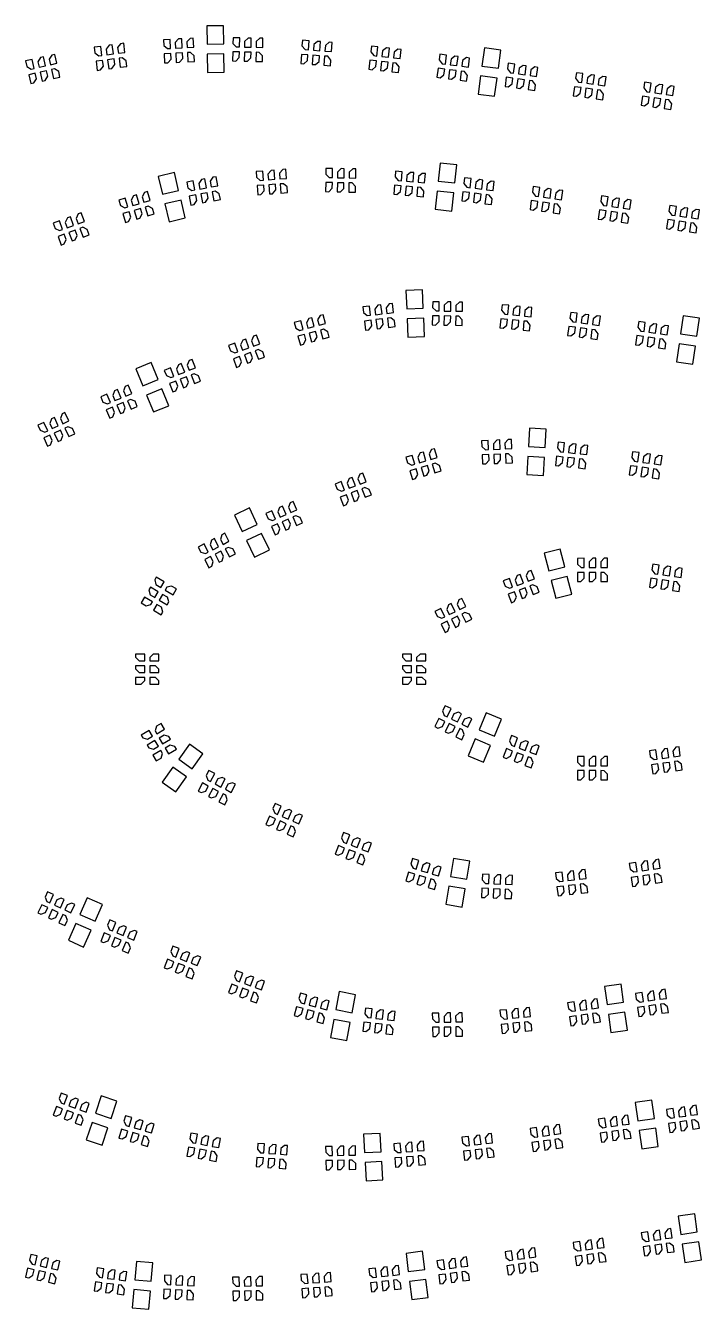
# Model space of a CAD drawing. Header units: millimetres. Extents: x -14 to 154, y 14 to 91.
# Drawn here: x 35.5 to 76.1, y 13.8 to 91 of the extents above; entities that cross this region are included whole.
import ezdxf

# ---------------------------------------------------------------- set-up
doc = ezdxf.new("R2010")
doc.units = ezdxf.units.MM
doc.header["$MEASUREMENT"] = 0
doc.layers.add('top - solder resist', color=120, linetype='Continuous', true_color=0x00ffcc)

msp = doc.modelspace()

# ---------------------------------------------------------------- linework, layer by layer
at = {"layer": 'top - solder resist'}
for points in [[(47.376, 91.012), (46.376, 90.999), (46.39, 89.899), (47.39, 89.912)], [(39.988, 89.765), (39.591, 89.711), (39.637, 89.372), (39.871, 89.194), (40.061, 89.22)], [(40.755, 89.313), (40.681, 89.858), (40.491, 89.832), (40.313, 89.599), (40.358, 89.26)], [(41.448, 89.406), (41.375, 89.952), (41.185, 89.926), (41.006, 89.692), (41.052, 89.353)], [(44.165, 90.189), (43.765, 90.169), (43.783, 89.827), (44.001, 89.63), (44.192, 89.64)], [(44.892, 89.675), (44.864, 90.224), (44.672, 90.214), (44.475, 89.996), (44.492, 89.655)], [(45.591, 89.71), (45.563, 90.259), (45.371, 90.249), (45.174, 90.031), (45.191, 89.69)], [(48.354, 90.281), (47.954, 90.289), (47.947, 89.947), (48.151, 89.735), (48.343, 89.731)], [(49.042, 89.716), (49.054, 90.266), (48.862, 90.27), (48.65, 90.066), (48.643, 89.724)], [(49.742, 89.702), (49.754, 90.252), (49.562, 90.256), (49.349, 90.052), (49.342, 89.71)], [(52.528, 90.103), (52.129, 90.133), (52.104, 89.792), (52.296, 89.569), (52.488, 89.555)], [(53.186, 89.503), (53.226, 90.052), (53.035, 90.066), (52.812, 89.874), (52.787, 89.533)], [(53.884, 89.452), (53.924, 90), (53.733, 90.014), (53.51, 89.822), (53.485, 89.481)], [(56.678, 89.734), (56.28, 89.777), (56.243, 89.437), (56.427, 89.208), (56.618, 89.187)], [(57.313, 89.11), (57.374, 89.657), (57.183, 89.678), (56.953, 89.494), (56.916, 89.154)], [(58.009, 89.034), (58.069, 89.58), (57.879, 89.601), (57.649, 89.417), (57.612, 89.078)], [(64.072, 89.542), (63.081, 89.675), (62.934, 88.585), (63.925, 88.452)], [(35.86, 88.978), (35.47, 88.891), (35.545, 88.557), (35.794, 88.4), (35.981, 88.442)], [(36.664, 88.596), (36.543, 89.132), (36.356, 89.09), (36.199, 88.841), (36.274, 88.508)], [(37.347, 88.749), (37.226, 89.286), (37.039, 89.244), (36.882, 88.995), (36.957, 88.661)], [(39.705, 88.869), (39.778, 88.324), (39.968, 88.349), (40.147, 88.583), (40.101, 88.922)], [(40.398, 88.962), (40.472, 88.417), (40.662, 88.443), (40.84, 88.677), (40.795, 89.016)], [(41.166, 88.511), (41.562, 88.564), (41.516, 88.903), (41.282, 89.081), (41.092, 89.056)], [(43.808, 89.32), (43.836, 88.771), (44.027, 88.78), (44.225, 88.998), (44.208, 89.34)], [(44.507, 89.355), (44.535, 88.806), (44.726, 88.815), (44.924, 89.034), (44.907, 89.375)], [(45.234, 88.841), (45.633, 88.861), (45.616, 89.202), (45.398, 89.4), (45.206, 89.39)], [(47.397, 89.312), (46.397, 89.3), (46.411, 88.2), (47.411, 88.212)], [(47.936, 89.439), (47.925, 88.889), (48.117, 88.885), (48.329, 89.089), (48.336, 89.431)], [(48.636, 89.425), (48.625, 88.875), (48.817, 88.871), (49.029, 89.074), (49.036, 89.416)], [(49.325, 88.86), (49.725, 88.852), (49.732, 89.194), (49.528, 89.406), (49.336, 89.41)], [(52.067, 89.285), (52.026, 88.737), (52.217, 88.723), (52.44, 88.915), (52.465, 89.256)], [(52.765, 89.234), (52.724, 88.685), (52.916, 88.671), (53.138, 88.863), (53.164, 89.204)], [(53.422, 88.633), (53.821, 88.604), (53.846, 88.945), (53.654, 89.168), (53.463, 89.182)], [(56.187, 88.932), (56.127, 88.386), (56.318, 88.365), (56.547, 88.549), (56.585, 88.889)], [(56.883, 88.856), (56.823, 88.309), (57.014, 88.288), (57.243, 88.472), (57.281, 88.812)], [(60.804, 89.244), (60.407, 89.295), (60.363, 88.956), (60.542, 88.723), (60.733, 88.698)], [(61.427, 88.608), (61.498, 89.154), (61.307, 89.178), (61.074, 88.999), (61.03, 88.66)], [(62.121, 88.518), (62.192, 89.064), (62.002, 89.088), (61.769, 88.909), (61.725, 88.57)], [(35.657, 88.061), (35.778, 87.525), (35.965, 87.567), (36.122, 87.816), (36.047, 88.149)], [(36.34, 88.215), (36.46, 87.679), (36.648, 87.721), (36.805, 87.969), (36.73, 88.303)], [(37.143, 87.832), (37.534, 87.92), (37.459, 88.254), (37.21, 88.411), (37.023, 88.369)], [(57.519, 88.233), (57.916, 88.189), (57.954, 88.529), (57.77, 88.758), (57.579, 88.779)], [(60.298, 88.452), (60.227, 87.907), (60.417, 87.882), (60.65, 88.062), (60.694, 88.401)], [(60.992, 88.362), (60.921, 87.817), (61.111, 87.792), (61.344, 87.972), (61.388, 88.311)], [(61.615, 87.727), (62.012, 87.675), (62.056, 88.014), (61.876, 88.247), (61.686, 88.272)], [(64.913, 88.695), (64.517, 88.75), (64.471, 88.411), (64.649, 88.177), (64.839, 88.15)], [(65.532, 88.055), (65.607, 88.6), (65.417, 88.626), (65.182, 88.449), (65.136, 88.11)], [(66.226, 87.96), (66.301, 88.505), (66.11, 88.531), (65.876, 88.353), (65.83, 88.015)], [(69.017, 88.13), (68.621, 88.185), (68.574, 87.846), (68.751, 87.611), (68.942, 87.585)], [(69.635, 87.489), (69.711, 88.034), (69.52, 88.06), (69.286, 87.882), (69.239, 87.544)], [(63.845, 87.857), (62.854, 87.991), (62.707, 86.901), (63.698, 86.767)], [(64.402, 87.908), (64.327, 87.363), (64.517, 87.337), (64.752, 87.514), (64.798, 87.853)], [(65.095, 87.812), (65.021, 87.268), (65.211, 87.241), (65.445, 87.419), (65.492, 87.758)], [(65.714, 87.172), (66.11, 87.118), (66.157, 87.457), (65.979, 87.691), (65.789, 87.717)], [(68.504, 87.343), (68.428, 86.798), (68.619, 86.772), (68.853, 86.949), (68.9, 87.288)], [(70.328, 87.392), (70.404, 87.937), (70.214, 87.964), (69.979, 87.786), (69.932, 87.447)], [(73.121, 87.554), (72.725, 87.611), (72.677, 87.272), (72.853, 87.037), (73.043, 87.01)], [(73.736, 86.911), (73.814, 87.455), (73.624, 87.483), (73.388, 87.306), (73.34, 86.967)], [(74.429, 86.812), (74.507, 87.357), (74.317, 87.384), (74.081, 87.207), (74.033, 86.869)], [(69.197, 87.247), (69.122, 86.702), (69.312, 86.675), (69.547, 86.853), (69.594, 87.192)], [(69.815, 86.606), (70.211, 86.551), (70.258, 86.889), (70.081, 87.124), (69.891, 87.15)], [(72.605, 86.769), (72.527, 86.225), (72.717, 86.198), (72.953, 86.374), (73.001, 86.713)], [(73.298, 86.67), (73.22, 86.126), (73.41, 86.099), (73.646, 86.275), (73.694, 86.614)], [(73.913, 86.027), (74.309, 85.971), (74.357, 86.309), (74.181, 86.544), (73.991, 86.572)], [(61.414, 82.643), (60.419, 82.749), (60.303, 81.655), (61.297, 81.549)], [(44.421, 82.174), (43.449, 81.938), (43.709, 80.869), (44.68, 81.105)], [(47.035, 81.388), (46.935, 81.928), (46.746, 81.893), (46.579, 81.651), (46.642, 81.315)], [(49.739, 82.267), (49.34, 82.237), (49.366, 81.896), (49.589, 81.704), (49.78, 81.718)], [(50.478, 81.77), (50.437, 82.319), (50.246, 82.305), (50.054, 82.082), (50.079, 81.741)], [(51.176, 81.822), (51.136, 82.371), (50.944, 82.356), (50.752, 82.134), (50.777, 81.792)], [(53.948, 82.421), (53.548, 82.429), (53.542, 82.087), (53.746, 81.875), (53.938, 81.871)], [(54.638, 81.858), (54.648, 82.408), (54.456, 82.412), (54.244, 82.208), (54.238, 81.866)], [(55.338, 81.845), (55.348, 82.395), (55.156, 82.399), (54.944, 82.195), (54.938, 81.853)], [(58.137, 82.229), (57.739, 82.263), (57.71, 81.922), (57.9, 81.697), (58.091, 81.681)], [(58.789, 81.623), (58.835, 82.171), (58.644, 82.187), (58.419, 81.997), (58.39, 81.656)], [(59.486, 81.564), (59.532, 82.112), (59.341, 82.128), (59.116, 81.938), (59.088, 81.597)], [(62.291, 81.812), (61.894, 81.86), (61.852, 81.52), (62.034, 81.289), (62.224, 81.266)], [(45.558, 81.673), (45.165, 81.6), (45.227, 81.264), (45.47, 81.097), (45.659, 81.132)], [(46.347, 81.26), (46.246, 81.801), (46.058, 81.766), (45.891, 81.523), (45.953, 81.187)], [(49.403, 81.39), (49.444, 80.841), (49.635, 80.855), (49.828, 81.078), (49.802, 81.419)], [(50.101, 81.441), (50.142, 80.893), (50.334, 80.907), (50.526, 81.13), (50.5, 81.471)], [(50.84, 80.945), (51.239, 80.974), (51.214, 81.315), (50.991, 81.507), (50.799, 81.493)], [(53.533, 81.579), (53.522, 81.029), (53.714, 81.025), (53.926, 81.23), (53.933, 81.572)], [(54.233, 81.566), (54.222, 81.016), (54.414, 81.012), (54.626, 81.217), (54.632, 81.558)], [(54.922, 81.003), (55.322, 80.996), (55.328, 81.337), (55.124, 81.549), (54.932, 81.553)], [(57.668, 81.416), (57.622, 80.868), (57.813, 80.852), (58.038, 81.041), (58.066, 81.382)], [(58.365, 81.357), (58.319, 80.809), (58.51, 80.793), (58.735, 80.983), (58.764, 81.324)], [(59.017, 80.75), (59.415, 80.717), (59.444, 81.058), (59.254, 81.282), (59.063, 81.299)], [(62.919, 81.181), (62.985, 81.727), (62.795, 81.75), (62.563, 81.569), (62.522, 81.229)], [(63.614, 81.096), (63.68, 81.642), (63.49, 81.666), (63.258, 81.484), (63.217, 81.145)], [(66.415, 81.28), (66.019, 81.334), (65.972, 80.995), (66.15, 80.761), (66.341, 80.735)], [(67.034, 80.64), (67.108, 81.185), (66.918, 81.211), (66.684, 81.033), (66.638, 80.694)], [(67.728, 80.545), (67.802, 81.09), (67.612, 81.116), (67.378, 80.938), (67.331, 80.6)], [(41.469, 80.633), (41.086, 80.52), (41.182, 80.192), (41.441, 80.051), (41.625, 80.105)], [(42.296, 80.303), (42.141, 80.831), (41.957, 80.777), (41.816, 80.518), (41.913, 80.19)], [(42.968, 80.501), (42.812, 81.029), (42.628, 80.974), (42.487, 80.716), (42.584, 80.388)], [(44.822, 80.522), (43.85, 80.286), (44.109, 79.217), (45.081, 79.453)], [(45.32, 80.764), (45.42, 80.223), (45.609, 80.258), (45.776, 80.501), (45.713, 80.837)], [(46.008, 80.892), (46.109, 80.351), (46.297, 80.386), (46.464, 80.629), (46.402, 80.965)], [(46.797, 80.479), (47.19, 80.552), (47.128, 80.888), (46.885, 81.055), (46.696, 81.02)], [(61.234, 80.953), (60.24, 81.058), (60.124, 79.965), (61.118, 79.859)], [(61.791, 81.016), (61.724, 80.47), (61.915, 80.447), (62.147, 80.628), (62.188, 80.968)], [(62.486, 80.932), (62.419, 80.386), (62.61, 80.362), (62.841, 80.544), (62.883, 80.883)], [(63.114, 80.301), (63.511, 80.253), (63.552, 80.592), (63.371, 80.824), (63.181, 80.847)], [(65.904, 80.492), (65.829, 79.947), (66.02, 79.921), (66.254, 80.099), (66.3, 80.438)], [(66.597, 80.397), (66.523, 79.852), (66.713, 79.826), (66.947, 80.004), (66.994, 80.343)], [(70.526, 80.713), (70.13, 80.769), (70.083, 80.43), (70.26, 80.195), (70.451, 80.169)], [(71.144, 80.072), (71.22, 80.617), (71.029, 80.644), (70.795, 80.466), (70.748, 80.127)], [(71.837, 79.976), (71.913, 80.521), (71.723, 80.547), (71.488, 80.37), (71.441, 80.031)], [(39.007, 79.236), (38.818, 79.752), (38.638, 79.686), (38.514, 79.42), (38.632, 79.098)], [(41.326, 79.705), (41.481, 79.177), (41.665, 79.231), (41.806, 79.49), (41.71, 79.818)], [(41.997, 79.902), (42.153, 79.375), (42.337, 79.429), (42.478, 79.687), (42.381, 80.015)], [(42.824, 79.573), (43.208, 79.686), (43.111, 80.014), (42.853, 80.155), (42.669, 80.1)], [(67.216, 79.757), (67.613, 79.703), (67.659, 80.042), (67.481, 80.276), (67.291, 80.302)], [(70.013, 79.927), (69.937, 79.382), (70.127, 79.355), (70.362, 79.533), (70.409, 79.872)], [(70.706, 79.83), (70.631, 79.286), (70.821, 79.259), (71.055, 79.436), (71.103, 79.775)], [(71.324, 79.189), (71.72, 79.134), (71.767, 79.473), (71.59, 79.707), (71.4, 79.734)], [(74.637, 80.135), (74.241, 80.192), (74.193, 79.853), (74.369, 79.618), (74.559, 79.59)], [(75.252, 79.491), (75.33, 80.035), (75.14, 80.062), (74.905, 79.886), (74.856, 79.548)], [(75.945, 79.391), (76.023, 79.936), (75.833, 79.963), (75.597, 79.787), (75.549, 79.448)], [(37.504, 79.271), (37.128, 79.134), (37.246, 78.813), (37.512, 78.689), (37.693, 78.755)], [(38.35, 78.995), (38.161, 79.512), (37.981, 79.446), (37.857, 79.179), (37.974, 78.858)], [(38.924, 78.3), (39.3, 78.438), (39.182, 78.759), (38.915, 78.883), (38.735, 78.817)], [(74.12, 79.35), (74.042, 78.806), (74.232, 78.778), (74.468, 78.955), (74.516, 79.293)], [(74.813, 79.251), (74.735, 78.706), (74.925, 78.679), (75.161, 78.855), (75.209, 79.194)], [(75.428, 78.607), (75.824, 78.55), (75.873, 78.888), (75.696, 79.124), (75.506, 79.151)], [(37.42, 78.336), (37.609, 77.819), (37.789, 77.885), (37.913, 78.152), (37.796, 78.473)], [(38.078, 78.576), (38.267, 78.06), (38.447, 78.126), (38.571, 78.392), (38.453, 78.714)], [(59.355, 75.119), (58.356, 75.073), (58.406, 73.974), (59.405, 74.02)], [(56.16, 74.137), (55.763, 74.091), (55.803, 73.751), (56.034, 73.569), (56.225, 73.591)], [(56.92, 73.673), (56.856, 74.219), (56.665, 74.197), (56.483, 73.966), (56.523, 73.626)], [(57.615, 73.754), (57.551, 74.301), (57.36, 74.278), (57.178, 74.047), (57.218, 73.708)], [(60.37, 74.403), (59.97, 74.409), (59.965, 74.067), (60.17, 73.856), (60.362, 73.854)], [(61.062, 73.843), (61.07, 74.393), (60.878, 74.396), (60.667, 74.191), (60.662, 73.849)], [(61.761, 73.833), (61.77, 74.383), (61.578, 74.386), (61.367, 74.181), (61.361, 73.839)], [(64.55, 74.191), (64.152, 74.23), (64.118, 73.89), (64.305, 73.662), (64.496, 73.643)], [(65.193, 73.575), (65.246, 74.122), (65.055, 74.141), (64.828, 73.954), (64.794, 73.614)], [(52.844, 72.911), (52.7, 73.442), (52.515, 73.392), (52.368, 73.137), (52.458, 72.807)], [(53.519, 73.094), (53.376, 73.625), (53.19, 73.575), (53.044, 73.32), (53.133, 72.989)], [(56.558, 73.328), (56.622, 72.782), (56.812, 72.804), (56.995, 73.035), (56.955, 73.375)], [(57.317, 72.864), (57.714, 72.91), (57.674, 73.25), (57.443, 73.432), (57.253, 73.41)], [(59.433, 73.42), (58.434, 73.375), (58.484, 72.276), (59.483, 72.322)], [(59.957, 73.56), (59.949, 73.01), (60.141, 73.007), (60.352, 73.212), (60.357, 73.554)], [(60.657, 73.549), (60.649, 72.999), (60.841, 72.996), (61.052, 73.201), (61.057, 73.543)], [(61.349, 72.989), (61.749, 72.983), (61.754, 73.325), (61.549, 73.536), (61.357, 73.539)], [(64.068, 73.384), (64.015, 72.837), (64.206, 72.818), (64.433, 73.004), (64.467, 73.345)], [(65.889, 73.506), (65.943, 74.054), (65.752, 74.072), (65.525, 73.886), (65.491, 73.545)], [(68.675, 73.714), (68.278, 73.767), (68.233, 73.428), (68.412, 73.194), (68.602, 73.169)], [(69.296, 73.076), (69.368, 73.621), (69.178, 73.647), (68.944, 73.468), (68.899, 73.129)], [(69.99, 72.984), (70.062, 73.529), (69.872, 73.554), (69.638, 73.376), (69.593, 73.037)], [(76.031, 73.426), (75.041, 73.567), (74.886, 72.478), (75.876, 72.337)], [(52.024, 73.259), (51.638, 73.155), (51.728, 72.825), (51.983, 72.678), (52.168, 72.728)], [(52.536, 72.517), (52.68, 71.986), (52.865, 72.036), (53.011, 72.291), (52.922, 72.622)], [(53.355, 72.169), (53.741, 72.273), (53.652, 72.604), (53.397, 72.75), (53.212, 72.7)], [(55.862, 73.247), (55.926, 72.7), (56.117, 72.723), (56.299, 72.953), (56.26, 73.293)], [(64.765, 73.315), (64.711, 72.768), (64.902, 72.749), (65.13, 72.936), (65.163, 73.276)], [(65.408, 72.699), (65.806, 72.66), (65.839, 73.001), (65.653, 73.228), (65.462, 73.247)], [(68.166, 72.924), (68.093, 72.379), (68.283, 72.354), (68.517, 72.533), (68.562, 72.872)], [(68.86, 72.832), (68.787, 72.287), (68.977, 72.261), (69.211, 72.44), (69.256, 72.779)], [(69.481, 72.194), (69.877, 72.141), (69.922, 72.48), (69.744, 72.714), (69.553, 72.739)], [(72.769, 73.154), (72.373, 73.209), (72.325, 72.87), (72.503, 72.636), (72.693, 72.609)], [(73.386, 72.513), (73.462, 73.057), (73.272, 73.084), (73.037, 72.906), (72.99, 72.568)], [(74.08, 72.416), (74.155, 72.961), (73.965, 72.987), (73.731, 72.81), (73.683, 72.471)], [(48.057, 71.912), (47.682, 71.774), (47.8, 71.453), (48.067, 71.329), (48.247, 71.396)], [(48.904, 71.638), (48.714, 72.154), (48.534, 72.087), (48.411, 71.82), (48.529, 71.499)], [(49.561, 71.88), (49.371, 72.396), (49.191, 72.329), (49.068, 72.062), (49.186, 71.741)], [(51.86, 72.334), (52.004, 71.803), (52.189, 71.854), (52.336, 72.109), (52.246, 72.439)], [(72.255, 72.367), (72.179, 71.823), (72.37, 71.796), (72.604, 71.973), (72.652, 72.312)], [(72.949, 72.271), (72.873, 71.726), (73.063, 71.699), (73.298, 71.877), (73.345, 72.215)], [(73.566, 71.629), (73.962, 71.574), (74.009, 71.913), (73.832, 72.147), (73.642, 72.174)], [(75.791, 71.743), (74.801, 71.884), (74.646, 70.795), (75.636, 70.654)], [(47.976, 70.976), (48.166, 70.46), (48.346, 70.526), (48.469, 70.793), (48.351, 71.114)], [(48.633, 71.218), (48.823, 70.702), (49.003, 70.768), (49.126, 71.035), (49.008, 71.356)], [(49.48, 70.944), (49.855, 71.082), (49.737, 71.403), (49.47, 71.526), (49.29, 71.46)], [(43.034, 70.745), (42.109, 70.367), (42.525, 69.349), (43.45, 69.727)], [(44.189, 70.427), (43.817, 70.28), (43.942, 69.962), (44.212, 69.844), (44.39, 69.915)], [(45.042, 70.171), (44.84, 70.683), (44.661, 70.613), (44.544, 70.343), (44.669, 70.025)], [(45.693, 70.428), (45.491, 70.94), (45.313, 70.869), (45.195, 70.6), (45.321, 70.281)], [(44.128, 69.489), (44.33, 68.977), (44.508, 69.048), (44.626, 69.318), (44.5, 69.636)], [(44.779, 69.746), (44.981, 69.234), (45.16, 69.304), (45.277, 69.574), (45.152, 69.892)], [(45.632, 69.491), (46.004, 69.637), (45.879, 69.955), (45.609, 70.073), (45.431, 70.002)], [(40.356, 68.845), (39.987, 68.688), (40.121, 68.374), (40.394, 68.263), (40.571, 68.339)], [(41.215, 68.612), (41, 69.118), (40.823, 69.043), (40.713, 68.771), (40.847, 68.456)], [(41.859, 68.886), (41.644, 69.392), (41.467, 69.317), (41.357, 69.044), (41.491, 68.73)], [(43.677, 69.172), (42.752, 68.793), (43.168, 67.775), (44.094, 68.154)], [(40.32, 67.906), (40.535, 67.4), (40.712, 67.475), (40.822, 67.748), (40.688, 68.062)], [(40.964, 68.18), (41.179, 67.674), (41.356, 67.749), (41.466, 68.021), (41.332, 68.336)], [(41.823, 67.947), (42.192, 68.104), (42.058, 68.418), (41.785, 68.529), (41.608, 68.453)], [(37.434, 66.944), (37.203, 67.444), (37.028, 67.363), (36.927, 67.087), (37.07, 66.777)], [(38.069, 67.238), (37.838, 67.737), (37.664, 67.657), (37.562, 67.381), (37.706, 67.07)], [(36.567, 67.15), (36.204, 66.982), (36.348, 66.672), (36.624, 66.57), (36.798, 66.651)], [(37.196, 66.504), (37.427, 66.005), (37.601, 66.086), (37.703, 66.362), (37.559, 66.672)], [(38.063, 66.299), (38.426, 66.467), (38.282, 66.777), (38.006, 66.879), (37.832, 66.798)], [(66.795, 66.744), (65.796, 66.801), (65.734, 65.702), (66.733, 65.646)], [(36.561, 66.21), (36.792, 65.711), (36.966, 65.792), (37.068, 66.068), (36.924, 66.378)], [(63.315, 66.063), (62.915, 66.047), (62.929, 65.706), (63.145, 65.506), (63.337, 65.513)], [(64.036, 65.541), (64.014, 66.091), (63.823, 66.083), (63.623, 65.867), (63.636, 65.525)], [(64.736, 65.569), (64.714, 66.118), (64.522, 66.111), (64.322, 65.895), (64.336, 65.553)], [(67.913, 65.912), (67.515, 65.956), (67.477, 65.617), (67.66, 65.387), (67.851, 65.365)], [(68.546, 65.286), (68.608, 65.833), (68.417, 65.854), (68.187, 65.671), (68.149, 65.331)], [(69.242, 65.208), (69.304, 65.754), (69.113, 65.776), (68.883, 65.593), (68.844, 65.253)], [(58.739, 65.165), (58.355, 65.051), (58.453, 64.723), (58.712, 64.583), (58.896, 64.638)], [(59.567, 64.839), (59.409, 65.366), (59.225, 65.311), (59.086, 65.052), (59.184, 64.724)], [(60.238, 65.04), (60.08, 65.567), (59.896, 65.512), (59.756, 65.253), (59.854, 64.925)], [(62.949, 65.198), (62.97, 64.648), (63.162, 64.656), (63.362, 64.872), (63.348, 65.214)], [(63.648, 65.226), (63.67, 64.676), (63.862, 64.684), (64.061, 64.9), (64.048, 65.241)], [(64.369, 64.704), (64.769, 64.719), (64.756, 65.061), (64.54, 65.261), (64.348, 65.253)], [(66.699, 65.047), (65.701, 65.103), (65.638, 64.005), (66.637, 63.949)], [(67.42, 65.112), (67.358, 64.565), (67.549, 64.544), (67.779, 64.727), (67.817, 65.067)], [(68.115, 65.033), (68.053, 64.487), (68.244, 64.465), (68.474, 64.648), (68.513, 64.988)], [(68.749, 64.408), (69.147, 64.363), (69.185, 64.703), (69.002, 64.933), (68.811, 64.955)], [(72.392, 65.331), (71.996, 65.386), (71.949, 65.047), (72.126, 64.813), (72.316, 64.786)], [(73.009, 64.689), (73.085, 65.233), (72.895, 65.26), (72.66, 65.083), (72.613, 64.744)], [(73.702, 64.591), (73.779, 65.136), (73.589, 65.163), (73.354, 64.986), (73.306, 64.647)], [(55.971, 63.582), (55.771, 64.094), (55.592, 64.025), (55.474, 63.756), (55.598, 63.437)], [(58.599, 64.236), (58.757, 63.709), (58.941, 63.764), (59.08, 64.023), (58.982, 64.351)], [(59.27, 64.437), (59.428, 63.91), (59.611, 63.965), (59.751, 64.224), (59.653, 64.552)], [(60.098, 64.111), (60.481, 64.226), (60.383, 64.553), (60.124, 64.693), (59.94, 64.638)], [(71.878, 64.544), (71.802, 64), (71.992, 63.973), (72.227, 64.15), (72.274, 64.489)], [(72.571, 64.447), (72.495, 63.902), (72.685, 63.876), (72.92, 64.053), (72.967, 64.392)], [(73.188, 63.805), (73.584, 63.75), (73.632, 64.088), (73.455, 64.323), (73.264, 64.35)], [(54.466, 63.587), (54.094, 63.442), (54.218, 63.123), (54.487, 63.004), (54.666, 63.074)], [(55.318, 63.328), (55.119, 63.841), (54.94, 63.771), (54.821, 63.502), (54.945, 63.183)], [(54.402, 62.649), (54.601, 62.137), (54.78, 62.207), (54.899, 62.476), (54.775, 62.795)], [(55.054, 62.903), (55.254, 62.391), (55.433, 62.46), (55.551, 62.73), (55.427, 63.048)], [(55.906, 62.645), (56.279, 62.79), (56.155, 63.108), (55.886, 63.227), (55.707, 63.157)], [(48.937, 62.006), (48.035, 61.574), (48.51, 60.582), (49.412, 61.014)], [(50.29, 61.829), (49.925, 61.667), (50.063, 61.355), (50.338, 61.249), (50.513, 61.327)], [(51.153, 61.61), (50.93, 62.113), (50.755, 62.035), (50.649, 61.761), (50.788, 61.448)], [(51.793, 61.894), (51.57, 62.397), (51.395, 62.319), (51.289, 62.045), (51.428, 61.732)], [(50.269, 60.89), (50.492, 60.387), (50.668, 60.465), (50.774, 60.74), (50.635, 61.052)], [(50.909, 61.174), (51.132, 60.671), (51.308, 60.749), (51.414, 61.024), (51.275, 61.336)], [(51.772, 60.955), (52.138, 61.117), (51.999, 61.43), (51.725, 61.536), (51.549, 61.458)], [(47.705, 59.995), (47.45, 60.483), (47.28, 60.394), (47.192, 60.113), (47.35, 59.81)], [(49.671, 60.473), (48.769, 60.041), (49.244, 59.049), (50.146, 59.481)], [(46.209, 59.834), (45.855, 59.649), (46.013, 59.346), (46.294, 59.258), (46.464, 59.347)], [(47.084, 59.671), (46.83, 60.158), (46.66, 60.069), (46.572, 59.789), (46.73, 59.486)], [(47.744, 59.056), (48.099, 59.242), (47.94, 59.545), (47.659, 59.633), (47.489, 59.544)], [(67.638, 59.53), (66.672, 59.274), (66.953, 58.211), (67.92, 58.467)], [(46.249, 58.895), (46.503, 58.408), (46.674, 58.497), (46.762, 58.778), (46.603, 59.081)], [(46.869, 59.22), (47.124, 58.732), (47.294, 58.821), (47.382, 59.102), (47.223, 59.405)], [(69.094, 58.972), (68.694, 58.971), (68.694, 58.629), (68.902, 58.421), (69.094, 58.422)], [(69.794, 58.422), (69.794, 58.972), (69.602, 58.972), (69.394, 58.764), (69.394, 58.422)], [(70.494, 58.422), (70.494, 58.972), (70.302, 58.972), (70.094, 58.764), (70.094, 58.422)], [(65.434, 57.486), (65.24, 58), (65.061, 57.933), (64.939, 57.665), (65.06, 57.345)], [(66.089, 57.733), (65.895, 58.247), (65.716, 58.18), (65.594, 57.912), (65.715, 57.592)], [(68.694, 58.121), (68.695, 57.571), (68.887, 57.571), (69.095, 57.78), (69.094, 58.122)], [(69.394, 58.122), (69.395, 57.572), (69.587, 57.572), (69.795, 57.78), (69.794, 58.122)], [(70.095, 57.572), (70.495, 57.572), (70.495, 57.914), (70.286, 58.122), (70.094, 58.122)], [(73.608, 58.564), (73.212, 58.62), (73.164, 58.281), (73.341, 58.046), (73.531, 58.019)], [(74.224, 57.921), (74.301, 58.466), (74.111, 58.493), (73.876, 58.316), (73.828, 57.977)], [(74.917, 57.823), (74.994, 58.368), (74.804, 58.395), (74.569, 58.218), (74.521, 57.879)], [(43.456, 56.956), (42.982, 57.235), (42.885, 57.069), (42.959, 56.784), (43.254, 56.611)], [(43.81, 57.56), (43.336, 57.839), (43.239, 57.673), (43.313, 57.388), (43.608, 57.215)], [(44.342, 56.785), (44.544, 57.131), (44.249, 57.303), (43.964, 57.229), (43.867, 57.064)], [(64.585, 57.753), (64.211, 57.612), (64.332, 57.292), (64.6, 57.171), (64.779, 57.239)], [(65.166, 57.064), (65.36, 56.549), (65.539, 56.617), (65.661, 56.885), (65.54, 57.205)], [(66.015, 56.796), (66.389, 56.937), (66.268, 57.257), (66, 57.379), (65.821, 57.311)], [(68.074, 57.887), (67.107, 57.631), (67.389, 56.567), (68.356, 56.824)], [(73.093, 57.778), (73.015, 57.234), (73.206, 57.207), (73.441, 57.384), (73.489, 57.722)], [(73.786, 57.68), (73.709, 57.136), (73.899, 57.109), (74.134, 57.285), (74.182, 57.624)], [(74.402, 57.037), (74.798, 56.981), (74.846, 57.32), (74.669, 57.555), (74.479, 57.582)], [(42.628, 56.631), (42.426, 56.286), (42.721, 56.113), (43.005, 56.187), (43.102, 56.353)], [(43.513, 56.46), (43.988, 56.182), (44.085, 56.347), (44.01, 56.632), (43.715, 56.805)], [(61.96, 56.067), (61.72, 56.561), (61.547, 56.477), (61.451, 56.199), (61.601, 55.892)], [(64.511, 56.817), (64.705, 56.302), (64.884, 56.37), (65.006, 56.638), (64.885, 56.958)], [(43.159, 55.856), (43.634, 55.578), (43.731, 55.743), (43.656, 56.028), (43.361, 56.201)], [(60.461, 55.949), (60.101, 55.774), (60.251, 55.466), (60.529, 55.37), (60.701, 55.454)], [(61.331, 55.761), (61.09, 56.255), (60.918, 56.171), (60.822, 55.893), (60.971, 55.585)], [(61.973, 55.127), (62.332, 55.303), (62.183, 55.61), (61.905, 55.706), (61.732, 55.622)], [(60.473, 55.009), (60.714, 54.515), (60.886, 54.599), (60.982, 54.877), (60.833, 55.184)], [(61.103, 55.316), (61.343, 54.821), (61.516, 54.905), (61.612, 55.183), (61.462, 55.491)], [(42.639, 53.21), (42.089, 53.21), (42.089, 53.018), (42.297, 52.81), (42.639, 52.81)], [(42.639, 52.51), (42.089, 52.51), (42.089, 52.318), (42.297, 52.11), (42.639, 52.11)], [(43.489, 52.81), (43.489, 53.21), (43.147, 53.21), (42.939, 53.002), (42.939, 52.81)], [(42.939, 52.11), (43.489, 52.11), (43.489, 52.302), (43.281, 52.51), (42.939, 52.51)], [(58.699, 53.211), (58.149, 53.211), (58.149, 53.019), (58.357, 52.811), (58.699, 52.811)], [(58.699, 52.511), (58.149, 52.511), (58.149, 52.319), (58.357, 52.111), (58.699, 52.111)], [(59.549, 52.811), (59.549, 53.211), (59.207, 53.211), (58.999, 53.003), (58.999, 52.811)], [(58.999, 52.111), (59.549, 52.111), (59.549, 52.303), (59.341, 52.511), (58.999, 52.511)], [(42.089, 51.81), (42.089, 51.41), (42.431, 51.41), (42.639, 51.618), (42.639, 51.81)], [(42.939, 51.41), (43.489, 51.41), (43.489, 51.602), (43.281, 51.81), (42.939, 51.81)], [(58.149, 51.811), (58.149, 51.411), (58.491, 51.411), (58.699, 51.619), (58.699, 51.811)], [(58.999, 51.411), (59.549, 51.411), (59.549, 51.603), (59.341, 51.811), (58.999, 51.811)], [(61.073, 49.931), (60.714, 50.106), (60.564, 49.799), (60.66, 49.521), (60.833, 49.437)], [(61.462, 49.131), (61.703, 49.625), (61.53, 49.709), (61.252, 49.613), (61.103, 49.306)], [(62.77, 48.665), (63.691, 48.275), (64.119, 49.289), (63.198, 49.678)], [(43.836, 48.698), (43.634, 49.043), (43.339, 48.87), (43.264, 48.586), (43.361, 48.42)], [(60.342, 49.342), (60.101, 48.847), (60.274, 48.763), (60.552, 48.86), (60.702, 49.167)], [(60.971, 49.036), (60.731, 48.541), (60.903, 48.457), (61.181, 48.553), (61.331, 48.861)], [(61.36, 48.235), (61.72, 48.06), (61.869, 48.368), (61.773, 48.646), (61.601, 48.73)], [(62.092, 48.824), (62.332, 49.319), (62.16, 49.403), (61.882, 49.307), (61.732, 48.999)], [(42.9, 48.613), (42.426, 48.335), (42.523, 48.17), (42.808, 48.095), (43.103, 48.268)], [(43.254, 48.01), (42.78, 47.731), (42.877, 47.566), (43.162, 47.491), (43.457, 47.664)], [(43.715, 47.816), (44.19, 48.094), (44.093, 48.26), (43.808, 48.334), (43.513, 48.161)], [(62.108, 47.099), (63.029, 46.71), (63.457, 47.723), (62.536, 48.112)], [(65.079, 48.178), (64.705, 48.319), (64.584, 47.999), (64.705, 47.731), (64.885, 47.663)], [(65.54, 47.416), (65.734, 47.931), (65.555, 47.999), (65.286, 47.877), (65.166, 47.557)], [(43.134, 47.127), (43.336, 46.782), (43.631, 46.955), (43.706, 47.24), (43.608, 47.406)], [(44.07, 47.212), (44.544, 47.491), (44.447, 47.656), (44.162, 47.73), (43.867, 47.557)], [(44.685, 46.891), (45.498, 46.31), (46.138, 47.205), (45.325, 47.786)], [(64.405, 47.524), (64.211, 47.009), (64.391, 46.941), (64.659, 47.062), (64.779, 47.382)], [(65.06, 47.277), (64.866, 46.762), (65.046, 46.694), (65.314, 46.815), (65.434, 47.135)], [(66.195, 47.169), (66.389, 47.684), (66.209, 47.752), (65.941, 47.63), (65.821, 47.31)], [(73.412, 47.444), (73.015, 47.388), (73.063, 47.049), (73.299, 46.872), (73.489, 46.899)], [(74.182, 46.997), (74.105, 47.542), (73.915, 47.515), (73.738, 47.28), (73.786, 46.941)], [(74.875, 47.095), (74.798, 47.64), (74.608, 47.613), (74.431, 47.378), (74.479, 47.039)], [(43.696, 45.509), (44.51, 44.927), (45.149, 45.822), (44.336, 46.403)], [(65.521, 46.515), (65.895, 46.374), (66.016, 46.694), (65.895, 46.962), (65.715, 47.03)], [(69.095, 47.05), (68.695, 47.05), (68.695, 46.708), (68.903, 46.5), (69.094, 46.5)], [(69.794, 46.5), (69.795, 47.05), (69.603, 47.05), (69.395, 46.842), (69.394, 46.5)], [(70.495, 46.499), (70.495, 47.049), (70.303, 47.049), (70.095, 46.842), (70.094, 46.5)], [(73.135, 46.546), (73.212, 46.001), (73.402, 46.028), (73.579, 46.263), (73.531, 46.602)], [(73.828, 46.644), (73.905, 46.1), (74.095, 46.126), (74.272, 46.362), (74.224, 46.7)], [(74.598, 46.198), (74.994, 46.254), (74.946, 46.592), (74.711, 46.769), (74.521, 46.742)], [(46.858, 46.028), (46.504, 46.213), (46.345, 45.91), (46.433, 45.629), (46.603, 45.54)], [(47.224, 45.216), (47.479, 45.704), (47.308, 45.792), (47.028, 45.705), (46.869, 45.401)], [(68.694, 46.2), (68.694, 45.65), (68.886, 45.65), (69.094, 45.858), (69.094, 46.2)], [(69.394, 46.2), (69.394, 45.65), (69.586, 45.65), (69.794, 45.858), (69.794, 46.2)], [(70.094, 45.65), (70.494, 45.649), (70.494, 45.991), (70.286, 46.199), (70.094, 46.2)], [(46.11, 45.46), (45.855, 44.972), (46.025, 44.883), (46.306, 44.971), (46.464, 45.275)], [(46.73, 45.136), (46.476, 44.648), (46.646, 44.559), (46.926, 44.647), (47.085, 44.95)], [(47.096, 44.324), (47.45, 44.139), (47.609, 44.442), (47.521, 44.722), (47.351, 44.811)], [(47.844, 44.892), (48.099, 45.379), (47.929, 45.468), (47.648, 45.38), (47.49, 45.077)], [(50.858, 44.071), (50.493, 44.234), (50.354, 43.921), (50.46, 43.647), (50.635, 43.569)], [(50.148, 43.457), (49.925, 42.954), (50.101, 42.876), (50.375, 42.982), (50.514, 43.294)], [(51.275, 43.285), (51.498, 43.788), (51.323, 43.865), (51.048, 43.76), (50.91, 43.447)], [(51.915, 43.001), (52.138, 43.504), (51.963, 43.582), (51.688, 43.476), (51.549, 43.163)], [(50.788, 43.173), (50.565, 42.67), (50.74, 42.592), (51.015, 42.698), (51.154, 43.011)], [(51.205, 42.386), (51.57, 42.224), (51.709, 42.537), (51.603, 42.811), (51.428, 42.889)], [(54.974, 42.339), (54.602, 42.484), (54.478, 42.165), (54.596, 41.896), (54.775, 41.827)], [(55.427, 41.573), (55.627, 42.085), (55.448, 42.155), (55.179, 42.036), (55.055, 41.718)], [(56.08, 41.319), (56.279, 41.831), (56.1, 41.901), (55.831, 41.783), (55.707, 41.464)], [(54.293, 41.692), (54.094, 41.179), (54.273, 41.11), (54.542, 41.228), (54.666, 41.547)], [(54.946, 41.438), (54.746, 40.926), (54.925, 40.856), (55.195, 40.974), (55.319, 41.293)], [(55.399, 40.672), (55.771, 40.527), (55.895, 40.845), (55.777, 41.115), (55.598, 41.184)], [(61.036, 39.841), (62.022, 39.674), (62.206, 40.759), (61.22, 40.926)], [(59.141, 40.797), (58.757, 40.912), (58.659, 40.584), (58.799, 40.325), (58.983, 40.27)], [(59.653, 40.069), (59.811, 40.596), (59.627, 40.651), (59.368, 40.512), (59.27, 40.184)], [(60.324, 39.868), (60.482, 40.395), (60.298, 40.45), (60.039, 40.311), (59.941, 39.983)], [(68.513, 39.633), (68.451, 40.179), (68.26, 40.157), (68.077, 39.927), (68.115, 39.588)], [(69.208, 39.711), (69.146, 40.258), (68.956, 40.236), (68.772, 40.006), (68.811, 39.666)], [(72.198, 40.677), (71.802, 40.622), (71.849, 40.283), (72.084, 40.106), (72.274, 40.133)], [(72.967, 40.23), (72.891, 40.774), (72.701, 40.748), (72.524, 40.513), (72.571, 40.174)], [(73.661, 40.327), (73.584, 40.872), (73.394, 40.845), (73.217, 40.61), (73.265, 40.271)], [(58.513, 40.097), (58.356, 39.571), (58.539, 39.516), (58.798, 39.655), (58.897, 39.983)], [(59.184, 39.897), (59.026, 39.37), (59.21, 39.315), (59.469, 39.454), (59.567, 39.782)], [(59.697, 39.169), (60.08, 39.054), (60.178, 39.382), (60.038, 39.641), (59.855, 39.696)], [(63.37, 39.956), (62.971, 39.972), (62.957, 39.63), (63.157, 39.414), (63.349, 39.406)], [(64.048, 39.379), (64.07, 39.928), (63.878, 39.936), (63.662, 39.736), (63.648, 39.395)], [(64.747, 39.351), (64.769, 39.901), (64.577, 39.908), (64.361, 39.709), (64.348, 39.367)], [(67.755, 40.1), (67.358, 40.055), (67.396, 39.716), (67.626, 39.532), (67.817, 39.554)], [(68.906, 38.822), (69.304, 38.867), (69.265, 39.206), (69.035, 39.39), (68.845, 39.368)], [(71.92, 39.78), (71.996, 39.235), (72.186, 39.262), (72.363, 39.497), (72.316, 39.835)], [(72.613, 39.877), (72.689, 39.332), (72.879, 39.359), (73.057, 39.594), (73.009, 39.933)], [(73.382, 39.43), (73.779, 39.485), (73.731, 39.824), (73.496, 40.001), (73.306, 39.974)], [(37.155, 38.742), (36.792, 38.91), (36.648, 38.599), (36.75, 38.323), (36.924, 38.243)], [(60.752, 38.165), (61.738, 37.998), (61.922, 39.083), (60.936, 39.25)], [(62.937, 39.122), (62.915, 38.573), (63.107, 38.565), (63.323, 38.765), (63.337, 39.107)], [(63.636, 39.095), (63.615, 38.545), (63.807, 38.538), (64.023, 38.737), (64.036, 39.079)], [(64.314, 38.518), (64.714, 38.502), (64.727, 38.844), (64.528, 39.06), (64.336, 39.067)], [(67.453, 39.211), (67.515, 38.664), (67.706, 38.686), (67.889, 38.916), (67.851, 39.256)], [(68.149, 39.289), (68.211, 38.743), (68.402, 38.765), (68.585, 38.995), (68.546, 39.334)], [(36.435, 38.138), (36.204, 37.639), (36.379, 37.559), (36.655, 37.66), (36.798, 37.97)], [(37.071, 37.845), (36.84, 37.345), (37.014, 37.265), (37.29, 37.366), (37.434, 37.677)], [(37.56, 37.949), (37.79, 38.448), (37.616, 38.529), (37.34, 38.427), (37.197, 38.117)], [(38.195, 37.655), (38.426, 38.154), (38.252, 38.235), (37.975, 38.134), (37.832, 37.823)], [(38.736, 37.551), (39.65, 37.146), (40.095, 38.152), (39.181, 38.556)], [(37.475, 37.052), (37.838, 36.884), (37.982, 37.194), (37.88, 37.47), (37.706, 37.551)], [(40.903, 37.065), (40.535, 37.221), (40.401, 36.907), (40.511, 36.634), (40.688, 36.559)], [(38.048, 35.996), (38.962, 35.591), (39.407, 36.597), (38.493, 37.002)], [(40.203, 36.439), (39.988, 35.933), (40.164, 35.858), (40.437, 35.968), (40.571, 36.283)], [(41.332, 36.285), (41.547, 36.791), (41.371, 36.866), (41.098, 36.756), (40.964, 36.441)], [(41.977, 36.011), (42.192, 36.517), (42.015, 36.593), (41.742, 36.482), (41.609, 36.168)], [(40.847, 36.165), (40.632, 35.659), (40.809, 35.584), (41.081, 35.694), (41.215, 36.009)], [(41.276, 35.385), (41.644, 35.229), (41.778, 35.544), (41.668, 35.816), (41.491, 35.892)], [(44.702, 35.497), (44.33, 35.644), (44.205, 35.326), (44.322, 35.056), (44.501, 34.985)], [(44.018, 34.853), (43.817, 34.341), (43.995, 34.271), (44.265, 34.388), (44.391, 34.706)], [(45.152, 34.729), (45.353, 35.24), (45.175, 35.311), (44.905, 35.194), (44.78, 34.875)], [(45.803, 34.472), (46.005, 34.984), (45.826, 35.054), (45.556, 34.937), (45.431, 34.619)], [(44.67, 34.596), (44.468, 34.085), (44.647, 34.014), (44.916, 34.131), (45.042, 34.45)], [(45.119, 33.828), (45.491, 33.681), (45.617, 33.999), (45.5, 34.269), (45.321, 34.34)], [(48.541, 34.023), (48.166, 34.161), (48.048, 33.84), (48.171, 33.573), (48.351, 33.507)], [(47.872, 33.364), (47.682, 32.848), (47.862, 32.781), (48.13, 32.905), (48.248, 33.225)], [(49.008, 33.265), (49.198, 33.781), (49.018, 33.848), (48.751, 33.724), (48.633, 33.403)], [(49.665, 33.023), (49.855, 33.539), (49.675, 33.606), (49.408, 33.482), (49.29, 33.161)], [(70.466, 32.133), (71.457, 32.27), (71.306, 33.359), (70.316, 33.222)], [(48.529, 33.122), (48.339, 32.606), (48.519, 32.539), (48.786, 32.663), (48.905, 32.984)], [(48.996, 32.364), (49.371, 32.226), (49.49, 32.546), (49.366, 32.814), (49.186, 32.88)], [(52.39, 32.713), (52.004, 32.818), (51.915, 32.487), (52.061, 32.232), (52.246, 32.182)], [(52.922, 31.999), (53.066, 32.53), (52.881, 32.58), (52.625, 32.434), (52.536, 32.104)], [(54.139, 31.828), (55.12, 31.636), (55.331, 32.716), (54.349, 32.907)], [(69.95, 31.935), (69.877, 32.48), (69.687, 32.455), (69.508, 32.221), (69.553, 31.882)], [(72.576, 32.854), (72.179, 32.799), (72.227, 32.46), (72.461, 32.283), (72.652, 32.309)], [(73.345, 32.406), (73.269, 32.951), (73.079, 32.924), (72.901, 32.689), (72.949, 32.351)], [(74.038, 32.502), (73.962, 33.047), (73.772, 33.021), (73.595, 32.786), (73.642, 32.447)], [(51.782, 31.997), (51.638, 31.466), (51.824, 31.416), (52.079, 31.563), (52.168, 31.893)], [(52.458, 31.814), (52.314, 31.283), (52.499, 31.233), (52.754, 31.38), (52.844, 31.71)], [(53.598, 31.816), (53.742, 32.347), (53.556, 32.397), (53.301, 32.251), (53.212, 31.921)], [(56.324, 31.874), (55.927, 31.92), (55.887, 31.581), (56.069, 31.35), (56.26, 31.327)], [(56.955, 31.246), (57.019, 31.792), (56.828, 31.814), (56.598, 31.632), (56.558, 31.292)], [(57.65, 31.164), (57.714, 31.71), (57.524, 31.733), (57.293, 31.55), (57.253, 31.211)], [(64.413, 31.823), (64.015, 31.784), (64.048, 31.444), (64.275, 31.257), (64.467, 31.276)], [(65.163, 31.345), (65.109, 31.892), (64.918, 31.873), (64.732, 31.646), (64.765, 31.305)], [(65.86, 31.413), (65.806, 31.961), (65.615, 31.942), (65.428, 31.714), (65.462, 31.374)], [(68.489, 32.295), (68.093, 32.242), (68.138, 31.903), (68.372, 31.724), (68.562, 31.75)], [(69.256, 31.842), (69.183, 32.387), (68.993, 32.362), (68.814, 32.128), (68.86, 31.789)], [(70.699, 30.449), (71.689, 30.586), (71.539, 31.675), (70.548, 31.538)], [(72.297, 31.957), (72.373, 31.412), (72.563, 31.439), (72.74, 31.673), (72.693, 32.012)], [(72.99, 32.054), (73.066, 31.509), (73.256, 31.535), (73.433, 31.77), (73.386, 32.109)], [(73.759, 31.605), (74.155, 31.661), (74.108, 31.999), (73.874, 32.177), (73.683, 32.15)], [(52.99, 31.1), (53.376, 30.996), (53.465, 31.326), (53.319, 31.581), (53.133, 31.631)], [(53.814, 30.159), (54.795, 29.968), (55.006, 31.047), (54.024, 31.239)], [(55.827, 31.076), (55.763, 30.53), (55.954, 30.507), (56.185, 30.69), (56.225, 31.029)], [(56.523, 30.994), (56.458, 30.448), (56.649, 30.426), (56.88, 30.608), (56.92, 30.948)], [(57.154, 30.367), (57.551, 30.32), (57.591, 30.66), (57.409, 30.89), (57.218, 30.913)], [(60.349, 31.617), (59.949, 31.611), (59.954, 31.269), (60.165, 31.064), (60.357, 31.067)], [(61.057, 31.077), (61.049, 31.627), (60.857, 31.624), (60.652, 31.413), (60.657, 31.071)], [(61.757, 31.088), (61.749, 31.638), (61.557, 31.635), (61.352, 31.424), (61.357, 31.082)], [(64.098, 30.938), (64.152, 30.391), (64.343, 30.41), (64.53, 30.637), (64.496, 30.977)], [(64.795, 31.007), (64.848, 30.46), (65.04, 30.478), (65.226, 30.706), (65.193, 31.046)], [(65.545, 30.528), (65.943, 30.567), (65.91, 30.908), (65.682, 31.094), (65.491, 31.076)], [(68.205, 31.399), (68.278, 30.854), (68.469, 30.88), (68.647, 31.113), (68.602, 31.452)], [(68.899, 31.492), (68.972, 30.947), (69.162, 30.972), (69.341, 31.206), (69.296, 31.545)], [(69.666, 31.039), (70.062, 31.092), (70.017, 31.431), (69.783, 31.61), (69.593, 31.585)], [(59.962, 30.761), (59.97, 30.211), (60.162, 30.214), (60.367, 30.425), (60.362, 30.767)], [(60.662, 30.771), (60.67, 30.221), (60.862, 30.224), (61.067, 30.435), (61.062, 30.777)], [(61.37, 30.232), (61.77, 30.238), (61.765, 30.58), (61.554, 30.785), (61.362, 30.782)], [(37.985, 26.665), (37.609, 26.802), (37.492, 26.481), (37.616, 26.214), (37.796, 26.148)], [(38.453, 25.908), (38.642, 26.424), (38.462, 26.49), (38.195, 26.366), (38.078, 26.045)], [(39.665, 25.605), (40.613, 25.286), (40.965, 26.328), (40.017, 26.648)], [(72.322, 25.143), (73.312, 25.283), (73.158, 26.372), (72.168, 26.232)], [(37.317, 26.004), (37.128, 25.487), (37.308, 25.421), (37.575, 25.545), (37.693, 25.866)], [(37.975, 25.763), (37.786, 25.247), (37.966, 25.181), (38.233, 25.305), (38.35, 25.626)], [(38.443, 25.006), (38.819, 24.869), (38.936, 25.19), (38.812, 25.457), (38.632, 25.523)], [(39.111, 25.667), (39.3, 26.184), (39.119, 26.25), (38.853, 26.126), (38.735, 25.804)], [(71.796, 24.943), (71.72, 25.487), (71.53, 25.461), (71.353, 25.226), (71.4, 24.887)], [(74.438, 25.872), (74.042, 25.815), (74.091, 25.477), (74.326, 25.301), (74.516, 25.328)], [(75.209, 25.427), (75.131, 25.972), (74.941, 25.945), (74.765, 25.709), (74.813, 25.371)], [(75.902, 25.527), (75.824, 26.071), (75.634, 26.044), (75.458, 25.809), (75.506, 25.47)], [(39.122, 23.995), (40.069, 23.675), (40.421, 24.717), (39.474, 25.037)], [(41.865, 25.331), (41.481, 25.444), (41.385, 25.116), (41.525, 24.858), (41.71, 24.803)], [(42.381, 24.606), (42.537, 25.133), (42.352, 25.188), (42.094, 25.047), (41.997, 24.719)], [(43.053, 24.408), (43.208, 24.935), (43.024, 24.99), (42.766, 24.849), (42.669, 24.521)], [(66.226, 24.729), (65.829, 24.675), (65.876, 24.336), (66.11, 24.158), (66.3, 24.184)], [(66.994, 24.278), (66.919, 24.823), (66.729, 24.797), (66.551, 24.563), (66.597, 24.224)], [(67.687, 24.373), (67.613, 24.918), (67.423, 24.892), (67.245, 24.658), (67.291, 24.319)], [(70.333, 25.294), (69.937, 25.239), (69.984, 24.901), (70.219, 24.723), (70.409, 24.75)], [(71.103, 24.846), (71.027, 25.391), (70.837, 25.364), (70.659, 25.13), (70.706, 24.791)], [(74.163, 24.974), (74.241, 24.43), (74.431, 24.457), (74.608, 24.692), (74.559, 25.031)], [(74.856, 25.074), (74.934, 24.529), (75.124, 24.557), (75.301, 24.792), (75.252, 25.131)], [(75.627, 24.629), (76.023, 24.686), (75.974, 25.024), (75.739, 25.201), (75.549, 25.173)], [(41.241, 24.629), (41.086, 24.101), (41.27, 24.047), (41.528, 24.188), (41.625, 24.516)], [(41.913, 24.431), (41.757, 23.903), (41.941, 23.849), (42.2, 23.99), (42.296, 24.318)], [(42.429, 23.706), (42.812, 23.593), (42.909, 23.921), (42.768, 24.179), (42.584, 24.233)], [(45.814, 24.325), (45.42, 24.398), (45.358, 24.061), (45.525, 23.819), (45.713, 23.784)], [(46.402, 23.656), (46.502, 24.197), (46.313, 24.232), (46.071, 24.065), (46.008, 23.729)], [(47.09, 23.528), (47.19, 24.069), (47.001, 24.104), (46.759, 23.938), (46.697, 23.601)], [(55.869, 23.227), (56.867, 23.281), (56.807, 24.38), (55.808, 24.325)], [(62.121, 24.199), (61.724, 24.151), (61.766, 23.811), (61.997, 23.63), (62.188, 23.653)], [(62.883, 23.738), (62.816, 24.284), (62.626, 24.261), (62.444, 24.029), (62.486, 23.69)], [(63.578, 23.823), (63.511, 24.368), (63.321, 24.345), (63.139, 24.114), (63.181, 23.774)], [(66.638, 23.927), (66.712, 23.382), (66.902, 23.408), (67.08, 23.642), (67.034, 23.981)], [(67.406, 23.477), (67.802, 23.531), (67.756, 23.87), (67.522, 24.048), (67.331, 24.022)], [(70.054, 24.397), (70.13, 23.853), (70.32, 23.879), (70.498, 24.114), (70.451, 24.453)], [(70.748, 24.494), (70.823, 23.949), (71.014, 23.976), (71.191, 24.21), (71.144, 24.549)], [(71.517, 24.046), (71.913, 24.101), (71.866, 24.439), (71.631, 24.617), (71.441, 24.59)], [(72.56, 23.46), (73.55, 23.599), (73.396, 24.689), (72.406, 24.549)], [(45.265, 23.562), (45.165, 23.021), (45.354, 22.986), (45.596, 23.153), (45.659, 23.489)], [(45.954, 23.434), (45.853, 22.893), (46.042, 22.858), (46.284, 23.025), (46.347, 23.361)], [(46.541, 22.766), (46.935, 22.693), (46.997, 23.029), (46.831, 23.271), (46.642, 23.306)], [(49.843, 23.75), (49.444, 23.78), (49.419, 23.439), (49.611, 23.216), (49.802, 23.202)], [(50.5, 23.15), (50.541, 23.698), (50.35, 23.713), (50.127, 23.521), (50.101, 23.179)], [(51.198, 23.098), (51.239, 23.647), (51.048, 23.661), (50.825, 23.469), (50.8, 23.128)], [(53.922, 23.599), (53.522, 23.592), (53.529, 23.25), (53.741, 23.046), (53.933, 23.049)], [(54.632, 23.062), (54.622, 23.612), (54.43, 23.609), (54.226, 23.397), (54.233, 23.055)], [(55.332, 23.075), (55.322, 23.625), (55.13, 23.622), (54.926, 23.41), (54.932, 23.068)], [(58.02, 23.787), (57.622, 23.753), (57.65, 23.413), (57.875, 23.223), (58.066, 23.239)], [(58.764, 23.297), (58.718, 23.845), (58.526, 23.829), (58.336, 23.605), (58.365, 23.264)], [(59.461, 23.356), (59.415, 23.904), (59.224, 23.888), (59.034, 23.663), (59.063, 23.323)], [(61.827, 23.307), (61.894, 22.761), (62.084, 22.784), (62.266, 23.016), (62.224, 23.355)], [(62.522, 23.392), (62.588, 22.846), (62.779, 22.869), (62.96, 23.101), (62.919, 23.44)], [(63.283, 22.93), (63.68, 22.979), (63.639, 23.318), (63.407, 23.5), (63.217, 23.476)], [(65.944, 23.832), (66.019, 23.287), (66.209, 23.313), (66.387, 23.548), (66.341, 23.886)], [(49.381, 22.932), (49.34, 22.384), (49.532, 22.369), (49.755, 22.561), (49.78, 22.902)], [(50.079, 22.88), (50.039, 22.332), (50.23, 22.318), (50.453, 22.51), (50.478, 22.851)], [(50.737, 22.28), (51.136, 22.25), (51.161, 22.591), (50.969, 22.814), (50.777, 22.828)], [(53.538, 22.742), (53.549, 22.192), (53.74, 22.196), (53.945, 22.408), (53.938, 22.749)], [(54.238, 22.755), (54.248, 22.205), (54.44, 22.209), (54.644, 22.421), (54.638, 22.762)], [(54.948, 22.218), (55.348, 22.226), (55.342, 22.568), (55.13, 22.772), (54.938, 22.768)], [(55.962, 21.529), (56.961, 21.584), (56.9, 22.682), (55.902, 22.627)], [(57.693, 22.906), (57.739, 22.358), (57.93, 22.374), (58.12, 22.599), (58.091, 22.94)], [(58.39, 22.965), (58.436, 22.417), (58.628, 22.433), (58.817, 22.658), (58.789, 22.998)], [(59.134, 22.475), (59.532, 22.509), (59.504, 22.85), (59.279, 23.04), (59.088, 23.024)], [(74.909, 18.308), (75.898, 18.451), (75.741, 19.539), (74.751, 19.396)], [(73.694, 18.007), (73.616, 18.552), (73.426, 18.525), (73.25, 18.289), (73.298, 17.951)], [(74.387, 18.106), (74.309, 18.651), (74.119, 18.624), (73.943, 18.388), (73.991, 18.05)], [(68.825, 17.878), (68.428, 17.823), (68.475, 17.484), (68.71, 17.307), (68.9, 17.333)], [(69.594, 17.43), (69.518, 17.974), (69.328, 17.948), (69.15, 17.713), (69.197, 17.375)], [(70.287, 17.526), (70.211, 18.071), (70.021, 18.044), (69.844, 17.81), (69.891, 17.471)], [(72.923, 18.453), (72.527, 18.397), (72.575, 18.058), (72.811, 17.881), (73.001, 17.908)], [(74.111, 17.208), (74.507, 17.265), (74.459, 17.603), (74.223, 17.78), (74.033, 17.753)], [(75.152, 16.625), (76.142, 16.768), (75.984, 17.857), (74.995, 17.714)], [(36.168, 17.008), (35.778, 17.096), (35.703, 16.763), (35.86, 16.514), (36.047, 16.472)], [(58.501, 16.075), (59.494, 16.195), (59.361, 17.287), (58.369, 17.166)], [(64.723, 17.313), (64.327, 17.259), (64.374, 16.92), (64.608, 16.742), (64.798, 16.768)], [(65.492, 16.863), (65.417, 17.408), (65.227, 17.382), (65.049, 17.148), (65.095, 16.809)], [(66.185, 16.958), (66.11, 17.503), (65.92, 17.477), (65.742, 17.243), (65.789, 16.904)], [(68.545, 16.981), (68.621, 16.436), (68.811, 16.463), (68.989, 16.697), (68.942, 17.036)], [(69.239, 17.078), (69.314, 16.533), (69.504, 16.559), (69.682, 16.794), (69.635, 17.133)], [(70.008, 16.629), (70.404, 16.684), (70.357, 17.023), (70.122, 17.2), (69.932, 17.174)], [(72.647, 17.555), (72.725, 17.011), (72.915, 17.038), (73.091, 17.273), (73.043, 17.611)], [(73.34, 17.654), (73.418, 17.109), (73.608, 17.136), (73.784, 17.372), (73.736, 17.71)], [(35.591, 16.267), (35.47, 15.73), (35.658, 15.688), (35.906, 15.846), (35.981, 16.179)], [(36.73, 16.318), (36.851, 16.855), (36.663, 16.897), (36.415, 16.74), (36.34, 16.406)], [(37.413, 16.164), (37.534, 16.701), (37.346, 16.743), (37.098, 16.586), (37.023, 16.252)], [(40.175, 16.244), (39.778, 16.297), (39.732, 15.958), (39.911, 15.724), (40.101, 15.699)], [(42.037, 15.582), (43.032, 15.491), (43.132, 16.587), (42.136, 16.677)], [(56.525, 16.279), (56.127, 16.235), (56.165, 15.895), (56.394, 15.711), (56.585, 15.732)], [(57.281, 15.809), (57.221, 16.356), (57.03, 16.335), (56.846, 16.105), (56.883, 15.765)], [(57.976, 15.886), (57.916, 16.432), (57.725, 16.411), (57.541, 16.182), (57.579, 15.842)], [(60.623, 16.766), (60.227, 16.714), (60.271, 16.375), (60.504, 16.196), (60.694, 16.22)], [(61.388, 16.31), (61.318, 16.856), (61.127, 16.831), (60.948, 16.598), (60.992, 16.259)], [(62.083, 16.401), (62.012, 16.946), (61.821, 16.921), (61.642, 16.688), (61.686, 16.349)], [(64.443, 16.416), (64.517, 15.872), (64.707, 15.898), (64.885, 16.132), (64.839, 16.471)], [(65.136, 16.512), (65.211, 15.967), (65.401, 15.993), (65.579, 16.227), (65.532, 16.566)], [(65.904, 16.062), (66.301, 16.116), (66.254, 16.455), (66.02, 16.633), (65.83, 16.607)], [(36.274, 16.113), (36.153, 15.577), (36.34, 15.535), (36.589, 15.692), (36.664, 16.026)], [(36.836, 15.423), (37.226, 15.335), (37.301, 15.669), (37.144, 15.917), (36.957, 15.96)], [(39.665, 15.455), (39.591, 14.91), (39.781, 14.884), (40.015, 15.063), (40.061, 15.401)], [(40.795, 15.605), (40.868, 16.15), (40.678, 16.176), (40.444, 15.998), (40.398, 15.659)], [(41.489, 15.512), (41.562, 16.057), (41.372, 16.083), (41.138, 15.904), (41.092, 15.565)], [(44.235, 15.83), (43.836, 15.85), (43.818, 15.509), (44.016, 15.291), (44.208, 15.281)], [(44.907, 15.246), (44.934, 15.795), (44.742, 15.805), (44.524, 15.607), (44.507, 15.266)], [(45.606, 15.211), (45.633, 15.76), (45.442, 15.77), (45.223, 15.572), (45.206, 15.231)], [(48.325, 15.74), (47.925, 15.732), (47.932, 15.39), (48.144, 15.186), (48.336, 15.19)], [(49.036, 15.205), (49.025, 15.755), (48.833, 15.751), (48.629, 15.538), (48.636, 15.196)], [(49.736, 15.219), (49.725, 15.769), (49.533, 15.765), (49.329, 15.553), (49.336, 15.211)], [(52.425, 15.914), (52.026, 15.884), (52.051, 15.543), (52.274, 15.351), (52.466, 15.365)], [(53.164, 15.417), (53.123, 15.965), (52.931, 15.951), (52.739, 15.728), (52.765, 15.387)], [(53.862, 15.469), (53.821, 16.017), (53.63, 16.003), (53.438, 15.78), (53.463, 15.439)], [(56.916, 15.467), (56.976, 14.92), (57.167, 14.941), (57.351, 15.171), (57.313, 15.511)], [(57.672, 14.997), (58.069, 15.041), (58.032, 15.381), (57.803, 15.565), (57.612, 15.544)], [(58.707, 14.387), (59.699, 14.508), (59.567, 15.6), (58.574, 15.479)], [(60.336, 15.871), (60.407, 15.326), (60.597, 15.351), (60.777, 15.584), (60.733, 15.923)], [(61.03, 15.961), (61.101, 15.416), (61.292, 15.441), (61.471, 15.674), (61.427, 16.013)], [(61.795, 15.506), (62.192, 15.558), (62.148, 15.897), (61.915, 16.076), (61.725, 16.052)], [(40.358, 15.361), (40.285, 14.816), (40.475, 14.791), (40.709, 14.969), (40.755, 15.308)], [(40.979, 14.723), (41.375, 14.669), (41.421, 15.008), (41.242, 15.242), (41.052, 15.268)], [(41.882, 13.889), (42.878, 13.798), (42.978, 14.894), (41.982, 14.984)], [(43.793, 15.001), (43.765, 14.452), (43.957, 14.442), (44.175, 14.64), (44.193, 14.981)], [(44.492, 14.966), (44.465, 14.417), (44.656, 14.407), (44.875, 14.605), (44.892, 14.946)], [(45.164, 14.382), (45.563, 14.362), (45.58, 14.703), (45.383, 14.922), (45.191, 14.931)], [(47.943, 14.882), (47.954, 14.332), (48.146, 14.336), (48.35, 14.548), (48.343, 14.89)], [(48.643, 14.896), (48.654, 14.347), (48.846, 14.351), (49.05, 14.563), (49.042, 14.905)], [(49.354, 14.361), (49.754, 14.369), (49.747, 14.711), (49.534, 14.915), (49.342, 14.911)], [(52.089, 15.036), (52.129, 14.488), (52.321, 14.502), (52.513, 14.725), (52.488, 15.066)], [(52.787, 15.088), (52.828, 14.54), (53.019, 14.554), (53.211, 14.777), (53.186, 15.118)], [(53.526, 14.591), (53.924, 14.621), (53.899, 14.962), (53.676, 15.154), (53.485, 15.14)], [(56.22, 15.39), (56.28, 14.844), (56.471, 14.865), (56.655, 15.094), (56.618, 15.434)]]:
    msp.add_lwpolyline(points, close=True, dxfattribs=at)

doc.saveas('drawing.dxf')
